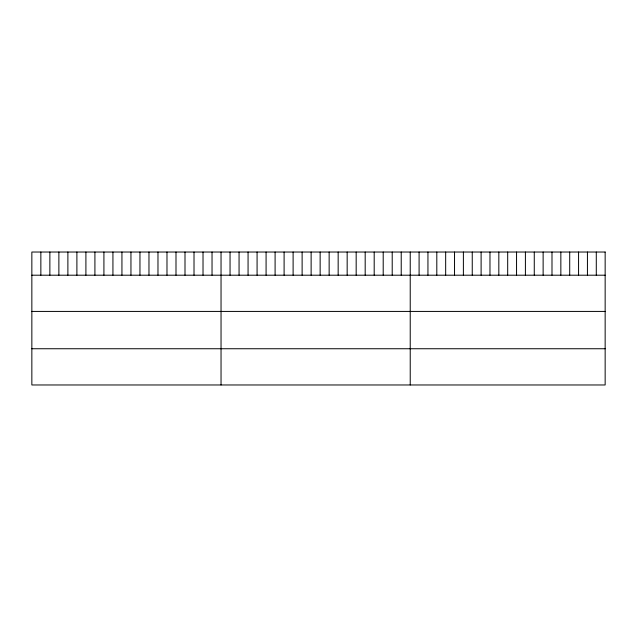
<?xml version="1.0" encoding="UTF-8"?>
<svg xmlns="http://www.w3.org/2000/svg" width="637" height="637" viewBox="0 0 637 637"><rect width="100%" height="100%" fill="white"/><g stroke="black" fill="none" stroke-linecap="round" stroke-linejoin="round"><path stroke-width="0.96" d="M31.85 275.2L605.15 275.2M31.85 311.421L605.15 311.421M31.85 348.742L605.15 348.742M596.288 252.029L596.288 275.2M587.433 252.029L587.433 275.2M578.571 252.029L578.571 275.2M569.709 252.029L569.709 275.2M560.847 252.029L560.847 275.2M551.992 252.029L551.992 275.2M543.13 252.029L543.13 275.2M534.268 252.029L534.268 275.2M525.406 252.029L525.406 275.2M516.551 252.029L516.551 275.2M507.689 252.029L507.689 275.2M498.827 252.029L498.827 275.2M489.972 252.029L489.972 275.2M481.11 252.029L481.11 275.2M472.248 252.029L472.248 275.2M463.386 252.029L463.386 275.2M454.531 252.029L454.531 275.2M445.669 252.029L445.669 275.2M436.807 252.029L436.807 275.2M427.945 252.029L427.945 275.2M419.09 252.029L419.09 275.2M410.228 252.029L410.228 384.971M401.222 252.029L401.222 275.2M392.209 252.029L392.209 275.2M383.203 252.029L383.203 275.2M374.19 252.029L374.19 275.2M365.184 252.029L365.184 275.2M356.171 252.029L356.171 275.2M347.165 252.029L347.165 275.2M338.159 252.029L338.159 275.2M329.146 252.029L329.146 275.2M320.14 252.029L320.14 275.2M311.127 252.029L311.127 275.2M302.121 252.029L302.121 275.2M293.108 252.029L293.108 275.2M284.102 252.029L284.102 275.2M275.096 252.029L275.096 275.2M266.083 252.029L266.083 275.2M257.077 252.029L257.077 275.2M248.064 252.029L248.064 275.2M239.058 252.029L239.058 275.2M230.045 252.029L230.045 275.2M221.039 252.029L221.039 384.971M212.033 252.029L212.033 275.2M203.02 252.029L203.02 275.2M194.014 252.029L194.014 275.2M185.001 252.029L185.001 275.2M175.995 252.029L175.995 275.2M166.982 252.029L166.982 275.2M157.976 252.029L157.976 275.2M148.97 252.029L148.97 275.2M139.957 252.029L139.957 275.2M130.951 252.029L130.951 275.2M121.938 252.029L121.938 275.2M112.932 252.029L112.932 275.2M103.919 252.029L103.919 275.2M94.913 252.029L94.913 275.2M85.907 252.029L85.907 275.2M76.894 252.029L76.894 275.2M67.888 252.029L67.888 275.2M58.875 252.029L58.875 275.2M49.869 252.029L49.869 275.2M40.856 252.029L40.856 275.2M605.15 252.029L31.85 252.029L31.85 384.971L605.15 384.971L605.15 252.029"/></g></svg>
